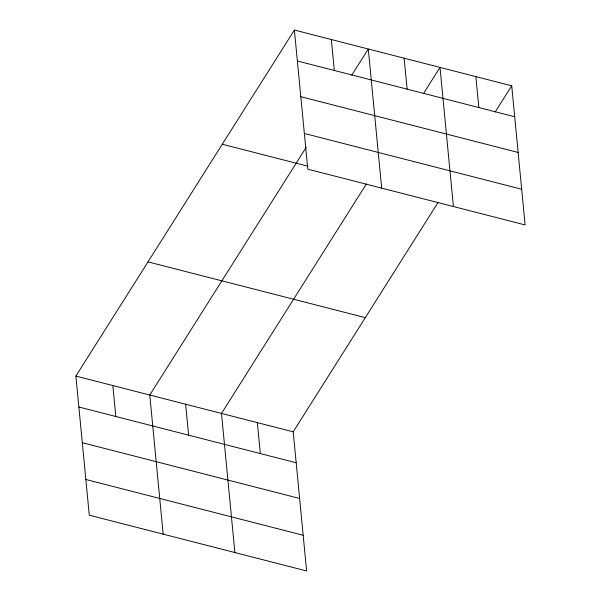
<?xml version="1.0" encoding="UTF-8"?>
<svg xmlns="http://www.w3.org/2000/svg" width="601" height="601" viewBox="0 0 601 601"><rect width="100%" height="100%" fill="white"/><g stroke="black" fill="none" stroke-linecap="round" stroke-linejoin="round"><path stroke-width="0.9" d="M438.144 202.312L293.205 431.826L306.608 570.95L89.279 515.192L75.884 376.068L294.392 30.05L511.721 85.808L525.116 224.932L307.795 169.174L294.392 30.05M306.194 147.335L149.777 395.03L163.171 534.154M351.758 75.178L368.285 49.004L381.68 188.136M366.43 183.914L221.491 413.428L234.886 552.552M423.48 93.576L440 67.402L453.402 206.534M495.194 111.974L511.721 85.808M297.375 60.994L514.696 116.752M300.816 96.693L518.137 152.451M304.354 133.475L521.676 189.232M222.287 144.24L307.832 166.184M147.996 261.886L365.318 317.636M75.884 376.068L293.205 431.826M78.866 407.012L296.188 462.77M82.299 442.712L299.629 498.469M85.845 479.493L303.167 535.251M475.864 76.605L478.839 107.549M404.142 58.207L407.125 89.151M331.339 39.531L334.321 70.475M257.348 422.623L260.331 453.567M185.634 404.225L188.616 435.169M112.83 385.549L115.813 416.493"/></g></svg>
